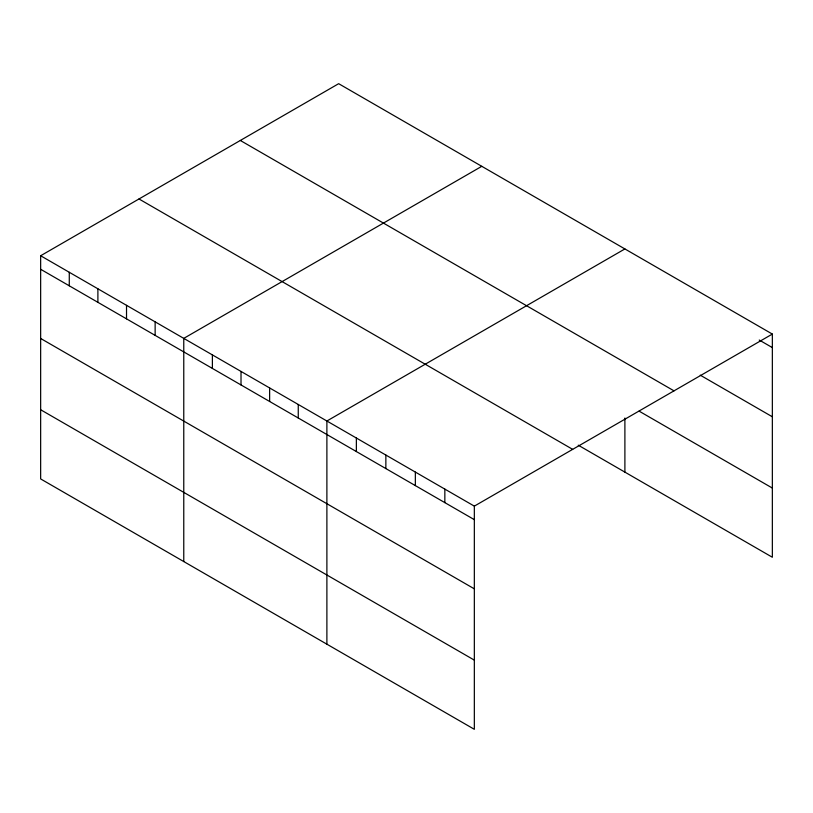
<?xml version="1.0" encoding="UTF-8"?>
<svg xmlns="http://www.w3.org/2000/svg" width="813" height="813" viewBox="0 0 813 813"><rect width="100%" height="100%" fill="white"/><g stroke="black" fill="none" stroke-linecap="round" stroke-linejoin="round"><path stroke-width="1.22" d="M40.65 255.749L474.335 506.133L474.335 729.312L40.65 478.928L40.65 255.749L338.665 83.688L772.35 334.072L772.35 557.251L578.256 445.189M481.784 166.319L183.768 338.371L183.768 561.549M624.892 248.941L326.887 421.002L326.887 644.181M474.335 506.133L772.35 334.072M759.24 340.037L772.35 347.598M700.257 375.169L772.35 416.784M240.323 140.466L674.007 390.85M639.099 411.134L772.35 488.064M138.993 198.972L572.677 449.355M40.65 269.276L474.335 519.659M40.65 338.462L474.335 588.846M40.65 409.742L474.335 660.126M624.892 418.034L624.892 472.119M444.843 489.111L444.843 502.637M415.352 472.079L415.352 485.605M385.86 455.056L385.86 468.583M356.368 438.024L356.368 451.55M298.259 404.478L298.259 418.004M269.631 387.953L269.631 401.48M241.014 371.429L241.014 384.956M212.386 354.905L212.386 368.421M155.141 321.846L155.141 335.373M126.523 305.322L126.523 318.848M97.895 288.798L97.895 302.324M69.278 272.274L69.278 285.8"/></g></svg>
